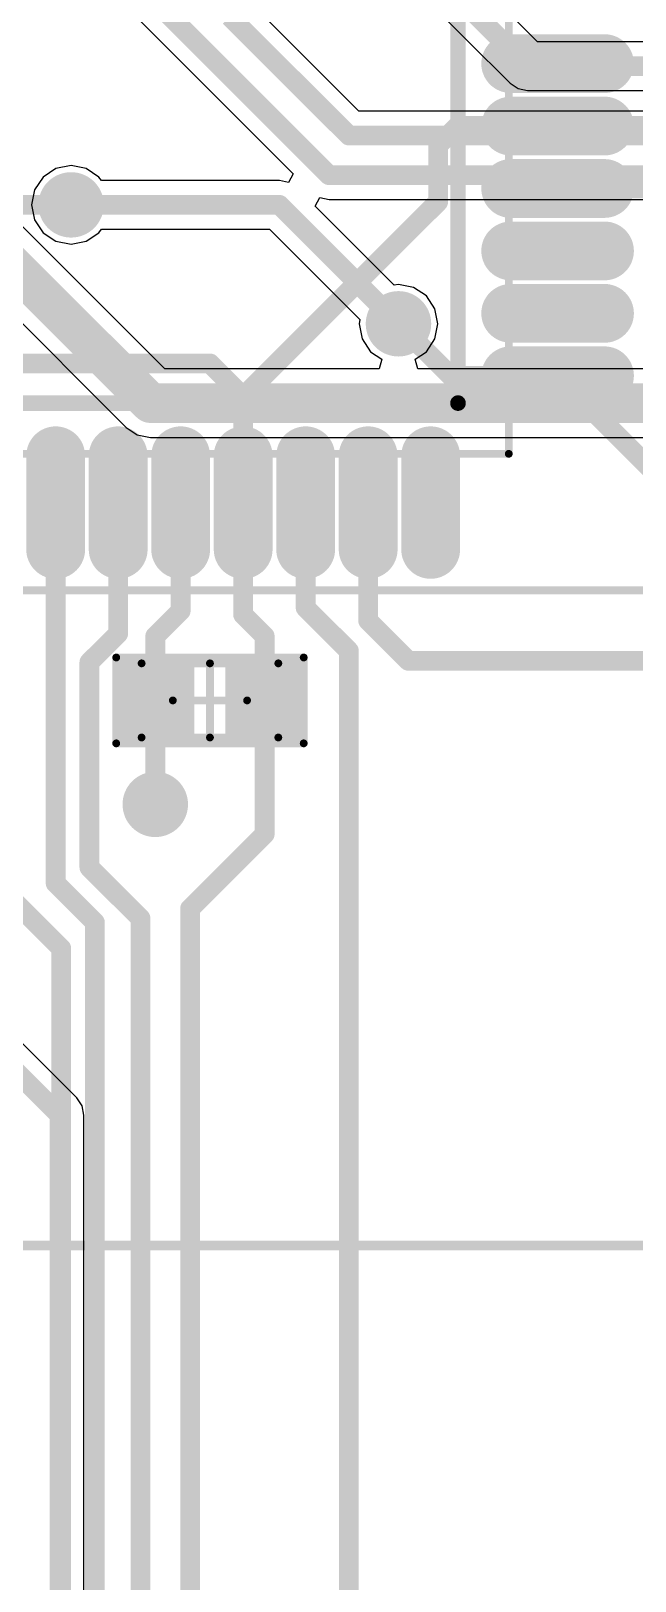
# Model space of a CAD drawing. Extents: x 6.31 to 9.67, y 3.49 to 7.65.
# Drawn here: x 8.025 to 8.329, y 5.828 to 6.61 of the extents above; entities that cross this region are included whole.
import ezdxf

# ---------------------------------------------------------------- set-up
doc = ezdxf.new("R2010")
doc.units = 0
for name, color, linetype in [('BOTTOMLAYER', 5, 'CONTINUOUS'), ('BOTTOMSOLDER', 6, 'CONTINUOUS'), ('MECHANICAL10', 56, 'CONTINUOUS'), ('MECHANICAL13', 56, 'CONTINUOUS'), ('MECHANICAL15', 56, 'CONTINUOUS'), ('MULTILAYER', 9, 'CONTINUOUS'), ('TOPLAYER', 1, 'CONTINUOUS'), ('TOPOVERLAY', 2, 'CONTINUOUS'), ('TOPPASTE', 8, 'CONTINUOUS'), ('TOPSOLDER', 216, 'CONTINUOUS')]:
    doc.layers.add(name, color=color, linetype=linetype)

msp = doc.modelspace()

# ---------------------------------------------------------------- linework, layer by layer
at = {"layer": 'BOTTOMLAYER'}
for p, q in [((8.2798, 6.60432), (8.09838, 6.78573)), ((8.08466, 6.76485), (8.26608, 6.58343)), ((8.09191, 6.43942), (7.89199, 6.63934)), ((8.06608, 6.62843), (8.1567, 6.53781)), ((8.1898, 6.56932), (8.13696, 6.62215)), ((7.87255, 6.60975), (8.07247, 6.40983)), ((8.62973, 6.60432), (8.2798, 6.60432)), ((8.26608, 6.58343), (8.27005, 6.58078)), ((8.27005, 6.58078), (8.27473, 6.57985)), ((8.27473, 6.57985), (8.62466, 6.57985)), ((8.61973, 6.56932), (8.1898, 6.56932)), ((8.03712, 6.54045), (8.03067, 6.53614)), ((8.04473, 6.54197), (8.03712, 6.54045)), ((8.05234, 6.54045), (8.04473, 6.54197)), ((8.05879, 6.53614), (8.05234, 6.54045)), ((8.1567, 6.53781), (8.15434, 6.5334)), ((8.02636, 6.52969), (8.02485, 6.52208)), ((8.03067, 6.53614), (8.02636, 6.52969)), ((8.06001, 6.53432), (8.05879, 6.53614)), ((8.14973, 6.53432), (8.06001, 6.53432)), ((8.15434, 6.5334), (8.14973, 6.53432)), ((8.02485, 6.52208), (8.02636, 6.51447)), ((8.16776, 6.52136), (8.17012, 6.52577)), ((8.17012, 6.52577), (8.17473, 6.52485)), ((8.17473, 6.52485), (8.58466, 6.52485)), ((8.02636, 6.51447), (8.03067, 6.50802)), ((8.20758, 6.48154), (8.16776, 6.52136)), ((8.03067, 6.50802), (8.03712, 6.50371)), ((8.05234, 6.50371), (8.05879, 6.50802)), ((8.05879, 6.50802), (8.06001, 6.50985)), ((8.06001, 6.50985), (8.14466, 6.50985)), ((8.14466, 6.50985), (8.19027, 6.46423)), ((8.03712, 6.50371), (8.04473, 6.5022)), ((8.04473, 6.5022), (8.05234, 6.50371)), ((8.20973, 6.48196), (8.20758, 6.48154)), ((8.21734, 6.48045), (8.20973, 6.48196)), ((8.22379, 6.47614), (8.21734, 6.48045)), ((8.2281, 6.46969), (8.22379, 6.47614)), ((8.22961, 6.46208), (8.2281, 6.46969)), ((8.19027, 6.46423), (8.18985, 6.46208)), ((8.18985, 6.46208), (8.19136, 6.45447)), ((8.2281, 6.45447), (8.22961, 6.46208)), ((8.19136, 6.45447), (8.19567, 6.44802)), ((8.22379, 6.44802), (8.2281, 6.45447)), ((8.19567, 6.44802), (8.20139, 6.4442)), ((8.20139, 6.4442), (8.19994, 6.43942)), ((8.21807, 6.4442), (8.22379, 6.44802)), ((8.21952, 6.43942), (8.21807, 6.4442)), ((8.19994, 6.43942), (8.09191, 6.43942)), ((9.15145, 6.43942), (8.21952, 6.43942)), ((8.07247, 6.40983), (8.07247, 6.40983)), ((8.07247, 6.40983), (8.07247, 6.40983)), ((8.07247, 6.40983), (8.07247, 6.40983)), ((8.07247, 6.40983), (8.07247, 6.40983)), ((8.07247, 6.40983), (8.07247, 6.40983)), ((8.07247, 6.40983), (8.07247, 6.40983)), ((8.07247, 6.40983), (8.07247, 6.40983)), ((8.07247, 6.40983), (8.07247, 6.40983)), ((8.07247, 6.40983), (8.07247, 6.40983)), ((8.07247, 6.40983), (8.07247, 6.40983)), ((8.07247, 6.40983), (8.07247, 6.40983)), ((8.07247, 6.40983), (8.0781, 6.40607)), ((8.0781, 6.40607), (8.08473, 6.40475)), ((8.08473, 6.40475), (9.15145, 6.40475)), ((8.04759, 6.07152), (7.86745, 6.25166)), ((8.05025, 6.06755), (8.04759, 6.07152)), ((8.05118, 6.06287), (8.05025, 6.06755)), ((8.05118, 5.65279), (8.05118, 6.06287))]:
    msp.add_line(p, q, dxfattribs=at)
for points, const_width in [([(8.08973, 6.77708), (8.27473, 6.59208)], 0.01), ([(8.07473, 6.63708), (8.17473, 6.53708)], 0.01), ([(7.87973, 6.62708), (8.08473, 6.42208)], 0.02), ([(8.12473, 6.61708), (8.18473, 6.55708)], 0.01), ([(8.27473, 6.59208), (8.62973, 6.59208)], 0.01), ([(8.18473, 6.55708), (8.61973, 6.55708)], 0.01), ([(8.17473, 6.53708), (8.58973, 6.53708)], 0.01), ([(8.04473, 6.52208), (8.14973, 6.52208)], 0.01), ([(8.14973, 6.52208), (8.20973, 6.46208)], 0.01), ([(8.08473, 6.42208), (9.18973, 6.42208)], 0.02), ([(7.848, 6.25382), (8.03894, 6.06287)], 0.01), ([(8.03894, 5.65279), (8.03894, 6.06287)], 0.01)]:
    msp.add_lwpolyline(points, dxfattribs=dict(at, const_width=const_width))
for points, const_width in [([(8.27223, 6.59208, 1), (8.27723, 6.59208, 1)], 0.005), ([(8.27223, 6.59208, 1), (8.27723, 6.59208, 1)], 0.005), ([(8.18223, 6.55708, 1), (8.18723, 6.55708, 1)], 0.005), ([(8.18223, 6.55708, 1), (8.18723, 6.55708, 1)], 0.005), ([(8.17223, 6.53708, 1), (8.17723, 6.53708, 1)], 0.005), ([(8.17223, 6.53708, 1), (8.17723, 6.53708, 1)], 0.005), ([(8.03848, 6.52208, 1), (8.05098, 6.52208, 1)], 0.0125), ([(8.04223, 6.52208, 1), (8.04723, 6.52208, 1)], 0.005), ([(8.14723, 6.52208, 1), (8.15223, 6.52208, 1)], 0.005), ([(8.14723, 6.52208, 1), (8.15223, 6.52208, 1)], 0.005), ([(8.20348, 6.46208, 1), (8.21598, 6.46208, 1)], 0.0125), ([(8.20723, 6.46208, 1), (8.21223, 6.46208, 1)], 0.005), ([(8.07973, 6.42208, 1), (8.08973, 6.42208, 1)], 0.01), ([(8.07973, 6.42208, 1), (8.08973, 6.42208, 1)], 0.01), ([(8.08092, 6.21964, 1), (8.09342, 6.21964, 1)], 0.0125), ([(8.03644, 6.06287, 1), (8.04144, 6.06287, 1)], 0.005), ([(8.03644, 6.06287, 1), (8.04144, 6.06287, 1)], 0.005)]:
    msp.add_lwpolyline(points, format="xyb", close=True, dxfattribs=dict(at, const_width=const_width))
at = {"layer": 'BOTTOMSOLDER', "const_width": 0.0165}
for points in [[(8.03648, 6.52208, 1), (8.05298, 6.52208, 1)], [(8.20148, 6.46208, 1), (8.21798, 6.46208, 1)], [(8.07892, 6.21964, 1), (8.09542, 6.21964, 1)]]:
    msp.add_lwpolyline(points, format="xyb", close=True, dxfattribs=at)
at = {"layer": 'MECHANICAL10', "const_width": 0.005}
msp.add_lwpolyline([(6.31144, 5.99708), (9.66801, 5.99708)], dxfattribs=at)
at = {"layer": 'MECHANICAL13', "const_width": 0.00394}
for points in [[(8.26532, 6.39649), (8.26532, 6.94767)], [(7.71414, 6.39649), (8.26532, 6.39649)], [(8.08028, 6.25338), (8.08028, 6.29078)], [(8.08028, 6.29078), (8.14918, 6.29078)], [(8.14918, 6.25338), (8.14918, 6.29078)], [(8.08028, 6.25338), (8.14918, 6.25338)]]:
    msp.add_lwpolyline(points, dxfattribs=at)
at = {"layer": 'MECHANICAL13', "const_width": 0.00197}
for points in [[(8.26434, 6.39649, 1), (8.2663, 6.39649, 1)], [(8.26434, 6.39649, 1), (8.2663, 6.39649, 1)], [(8.0793, 6.29078, 1), (8.08126, 6.29078, 1)], [(8.0793, 6.29078, 1), (8.08126, 6.29078, 1)], [(8.14819, 6.29078, 1), (8.15016, 6.29078, 1)], [(8.14819, 6.29078, 1), (8.15016, 6.29078, 1)], [(8.0793, 6.25338, 1), (8.08126, 6.25338, 1)], [(8.0793, 6.25338, 1), (8.08126, 6.25338, 1)], [(8.14819, 6.25338, 1), (8.15016, 6.25338, 1)], [(8.14819, 6.25338, 1), (8.15016, 6.25338, 1)]]:
    msp.add_lwpolyline(points, format="xyb", close=True, dxfattribs=at)
at = {"layer": 'MECHANICAL15', "const_width": 0.00394}
for points in [[(7.64524, 6.32759), (8.33422, 6.32759)], [(8.06748, 6.25043), (8.06748, 6.29374)], [(8.06748, 6.29374), (8.16197, 6.29374)], [(8.16197, 6.25043), (8.16197, 6.29374)], [(8.11473, 6.25338), (8.11473, 6.29078)], [(8.09603, 6.27208), (8.13343, 6.27208)], [(8.06748, 6.25043), (8.16197, 6.25043)]]:
    msp.add_lwpolyline(points, dxfattribs=at)
at = {"layer": 'MECHANICAL15', "const_width": 0.00197}
for points in [[(8.0665, 6.29374, 1), (8.06847, 6.29374, 1)], [(8.0665, 6.29374, 1), (8.06847, 6.29374, 1)], [(8.16099, 6.29374, 1), (8.16296, 6.29374, 1)], [(8.16099, 6.29374, 1), (8.16296, 6.29374, 1)], [(8.11374, 6.29078, 1), (8.11571, 6.29078, 1)], [(8.09504, 6.27208, 1), (8.09701, 6.27208, 1)], [(8.13245, 6.27208, 1), (8.13441, 6.27208, 1)], [(8.0665, 6.25043, 1), (8.06847, 6.25043, 1)], [(8.0665, 6.25043, 1), (8.06847, 6.25043, 1)], [(8.11374, 6.25338, 1), (8.11571, 6.25338, 1)], [(8.16099, 6.25043, 1), (8.16296, 6.25043, 1)], [(8.16099, 6.25043, 1), (8.16296, 6.25043, 1)]]:
    msp.add_lwpolyline(points, format="xyb", close=True, dxfattribs=at)
at = {"layer": 'MULTILAYER', "const_width": 0.0125}
for points in [[(8.03848, 6.52208, 1), (8.05098, 6.52208, 1)], [(8.20348, 6.46208, 1), (8.21598, 6.46208, 1)], [(8.08092, 6.21964, 1), (8.09342, 6.21964, 1)]]:
    msp.add_lwpolyline(points, format="xyb", close=True, dxfattribs=at)
at = {"layer": 'TOPLAYER'}
for points, const_width in [([(8.31355, 6.59334), (8.2663, 6.59334)], 0.02165), ([(8.31355, 6.56185), (8.2663, 6.56185)], 0.02165), ([(8.22973, 6.55208), (8.23949, 6.56185)], 0.01), ([(8.23949, 6.56185), (8.28993, 6.56185)], 0.01), ([(8.28993, 6.56185), (8.37752, 6.56185)], 0.01), ([(8.22973, 6.52362), (8.22973, 6.55208)], 0.01), ([(8.31355, 6.53035), (8.2663, 6.53035)], 0.02165), ([(8.28993, 6.53035), (8.34646, 6.53035)], 0.01), ([(7.99473, 6.52208), (8.04473, 6.52208)], 0.01), ([(8.13146, 6.42535), (8.22973, 6.52362)], 0.01), ([(8.31355, 6.49885), (8.2663, 6.49885)], 0.02165), ([(8.31355, 6.46736), (8.2663, 6.46736)], 0.02165), ([(8.20973, 6.46208), (8.23595, 6.43586)], 0.01), ([(7.84473, 6.44208), (8.11473, 6.44208)], 0.01), ([(8.11473, 6.44208), (8.13146, 6.42535)], 0.01), ([(8.31355, 6.43586), (8.2663, 6.43586)], 0.02165), ([(8.23595, 6.43586), (8.28993, 6.43586)], 0.01), ([(8.28993, 6.43586), (8.41371, 6.31208)], 0.01), ([(8.13146, 6.37189), (8.13146, 6.42535)], 0.01), ([(8.03697, 6.39551), (8.03697, 6.34826)], 0.02165), ([(8.06847, 6.39551), (8.06847, 6.34826)], 0.02165), ([(8.09997, 6.39551), (8.09997, 6.34826)], 0.02165), ([(8.13146, 6.39551), (8.13146, 6.34826)], 0.02165), ([(8.16296, 6.39551), (8.16296, 6.34826)], 0.02165), ([(8.19445, 6.39551), (8.19445, 6.34826)], 0.02165), ([(8.22595, 6.39551), (8.22595, 6.34826)], 0.02165), ([(8.03697, 6.17984), (8.03697, 6.37189)], 0.01), ([(8.06847, 6.30582), (8.06847, 6.37189)], 0.01), ([(8.09997, 6.31732), (8.09997, 6.37189)], 0.01), ([(8.13146, 6.31535), (8.13146, 6.37189)], 0.01), ([(8.16296, 6.31885), (8.16296, 6.37189)], 0.01), ([(8.19445, 6.31236), (8.19445, 6.37189)], 0.01), ([(8.08717, 6.30452), (8.09997, 6.31732)], 0.01), ([(8.13146, 6.31535), (8.14229, 6.30452)], 0.01), ([(8.16296, 6.31885), (8.18473, 6.29708)], 0.01), ([(8.05397, 6.29133), (8.06847, 6.30582)], 0.01), ([(8.19445, 6.31236), (8.21473, 6.29208)], 0.01), ([(8.08717, 6.27208), (8.08717, 6.30452)], 0.01), ([(8.14229, 6.27208), (8.14229, 6.30452)], 0.01), ([(8.05397, 6.18784), (8.05397, 6.29133)], 0.01), ([(8.18473, 4.97208), (8.18473, 6.29708)], 0.01), ([(8.21473, 6.29208), (8.34973, 6.29208)], 0.01), ([(8.08717, 6.21964), (8.08717, 6.27208)], 0.01), ([(8.14229, 6.20464), (8.14229, 6.27208)], 0.01), ([(8.10473, 6.16708), (8.14229, 6.20464)], 0.01), ([(8.00548, 6.18133), (8.03973, 6.14708)], 0.01), ([(8.05397, 6.18784), (8.07973, 6.16208)], 0.01), ([(8.03697, 6.17984), (8.05673, 6.16008)], 0.01), ([(8.10473, 5.45208), (8.10473, 6.16708)], 0.01), ([(8.05673, 5.36008), (8.05673, 6.16008)], 0.01), ([(8.07973, 5.37208), (8.07973, 6.16208)], 0.01), ([(8.03973, 5.33208), (8.03973, 6.14708)], 0.01)]:
    msp.add_lwpolyline(points, dxfattribs=dict(at, const_width=const_width))
for points, const_width in [([(8.26089, 6.59334, 1), (8.27172, 6.59334, 1)], 0.01083), ([(8.30813, 6.59334, 1), (8.31896, 6.59334, 1)], 0.01083), ([(8.26089, 6.56185, 1), (8.27172, 6.56185, 1)], 0.01083), ([(8.30813, 6.56185, 1), (8.31896, 6.56185, 1)], 0.01083), ([(8.23699, 6.56185, 1), (8.24199, 6.56185, 1)], 0.005), ([(8.23699, 6.56185, 1), (8.24199, 6.56185, 1)], 0.005), ([(8.28743, 6.56185, 1), (8.29243, 6.56185, 1)], 0.005), ([(8.28743, 6.56185, 1), (8.29243, 6.56185, 1)], 0.005), ([(8.22723, 6.55208, 1), (8.23223, 6.55208, 1)], 0.005), ([(8.22723, 6.55208, 1), (8.23223, 6.55208, 1)], 0.005), ([(8.26089, 6.53035, 1), (8.27172, 6.53035, 1)], 0.01083), ([(8.30813, 6.53035, 1), (8.31896, 6.53035, 1)], 0.01083), ([(8.03848, 6.52208, 1), (8.05098, 6.52208, 1)], 0.0125), ([(8.28743, 6.53035, 1), (8.29243, 6.53035, 1)], 0.005), ([(8.04223, 6.52208, 1), (8.04723, 6.52208, 1)], 0.005), ([(8.22723, 6.52362, 1), (8.23223, 6.52362, 1)], 0.005), ([(8.22723, 6.52362, 1), (8.23223, 6.52362, 1)], 0.005), ([(8.26089, 6.49885, 1), (8.27172, 6.49885, 1)], 0.01083), ([(8.30813, 6.49885, 1), (8.31896, 6.49885, 1)], 0.01083), ([(8.20348, 6.46208, 1), (8.21598, 6.46208, 1)], 0.0125), ([(8.26089, 6.46736, 1), (8.27172, 6.46736, 1)], 0.01083), ([(8.30813, 6.46736, 1), (8.31896, 6.46736, 1)], 0.01083), ([(8.20723, 6.46208, 1), (8.21223, 6.46208, 1)], 0.005), ([(8.11223, 6.44208, 1), (8.11723, 6.44208, 1)], 0.005), ([(8.11223, 6.44208, 1), (8.11723, 6.44208, 1)], 0.005), ([(8.26089, 6.43586, 1), (8.27172, 6.43586, 1)], 0.01083), ([(8.30813, 6.43586, 1), (8.31896, 6.43586, 1)], 0.01083), ([(8.23345, 6.43586, 1), (8.23845, 6.43586, 1)], 0.005), ([(8.23345, 6.43586, 1), (8.23845, 6.43586, 1)], 0.005), ([(8.28743, 6.43586, 1), (8.29243, 6.43586, 1)], 0.005), ([(8.28743, 6.43586, 1), (8.29243, 6.43586, 1)], 0.005), ([(8.12896, 6.42535, 1), (8.13396, 6.42535, 1)], 0.005), ([(8.12896, 6.42535, 1), (8.13396, 6.42535, 1)], 0.005), ([(8.12896, 6.42535, 1), (8.13396, 6.42535, 1)], 0.005), ([(8.03156, 6.39551, 1), (8.04239, 6.39551, 1)], 0.01083), ([(8.06306, 6.39551, 1), (8.07388, 6.39551, 1)], 0.01083), ([(8.09455, 6.39551, 1), (8.10538, 6.39551, 1)], 0.01083), ([(8.12605, 6.39551, 1), (8.13687, 6.39551, 1)], 0.01083), ([(8.15754, 6.39551, 1), (8.16837, 6.39551, 1)], 0.01083), ([(8.18904, 6.39551, 1), (8.19987, 6.39551, 1)], 0.01083), ([(8.22054, 6.39551, 1), (8.23136, 6.39551, 1)], 0.01083), ([(8.03447, 6.37189, 1), (8.03947, 6.37189, 1)], 0.005), ([(8.06597, 6.37189, 1), (8.07097, 6.37189, 1)], 0.005), ([(8.09747, 6.37189, 1), (8.10247, 6.37189, 1)], 0.005), ([(8.12896, 6.37189, 1), (8.13396, 6.37189, 1)], 0.005), ([(8.12896, 6.37189, 1), (8.13396, 6.37189, 1)], 0.005), ([(8.16046, 6.37189, 1), (8.16546, 6.37189, 1)], 0.005), ([(8.19195, 6.37189, 1), (8.19695, 6.37189, 1)], 0.005), ([(8.03156, 6.34826, 1), (8.04239, 6.34826, 1)], 0.01083), ([(8.06306, 6.34826, 1), (8.07388, 6.34826, 1)], 0.01083), ([(8.09455, 6.34826, 1), (8.10538, 6.34826, 1)], 0.01083), ([(8.12605, 6.34826, 1), (8.13687, 6.34826, 1)], 0.01083), ([(8.15754, 6.34826, 1), (8.16837, 6.34826, 1)], 0.01083), ([(8.18904, 6.34826, 1), (8.19987, 6.34826, 1)], 0.01083), ([(8.22054, 6.34826, 1), (8.23136, 6.34826, 1)], 0.01083), ([(8.09747, 6.31732, 1), (8.10247, 6.31732, 1)], 0.005), ([(8.09747, 6.31732, 1), (8.10247, 6.31732, 1)], 0.005), ([(8.12896, 6.31535, 1), (8.13396, 6.31535, 1)], 0.005), ([(8.12896, 6.31535, 1), (8.13396, 6.31535, 1)], 0.005), ([(8.16046, 6.31885, 1), (8.16546, 6.31885, 1)], 0.005), ([(8.16046, 6.31885, 1), (8.16546, 6.31885, 1)], 0.005), ([(8.06597, 6.30582, 1), (8.07097, 6.30582, 1)], 0.005), ([(8.06597, 6.30582, 1), (8.07097, 6.30582, 1)], 0.005), ([(8.19195, 6.31236, 1), (8.19695, 6.31236, 1)], 0.005), ([(8.19195, 6.31236, 1), (8.19695, 6.31236, 1)], 0.005), ([(8.08467, 6.30452, 1), (8.08967, 6.30452, 1)], 0.005), ([(8.08467, 6.30452, 1), (8.08967, 6.30452, 1)], 0.005), ([(8.13979, 6.30452, 1), (8.14479, 6.30452, 1)], 0.005), ([(8.13979, 6.30452, 1), (8.14479, 6.30452, 1)], 0.005), ([(8.05147, 6.29133, 1), (8.05647, 6.29133, 1)], 0.005), ([(8.05147, 6.29133, 1), (8.05647, 6.29133, 1)], 0.005), ([(8.18223, 6.29708, 1), (8.18723, 6.29708, 1)], 0.005), ([(8.18223, 6.29708, 1), (8.18723, 6.29708, 1)], 0.005), ([(8.21223, 6.29208, 1), (8.21723, 6.29208, 1)], 0.005), ([(8.21223, 6.29208, 1), (8.21723, 6.29208, 1)], 0.005), ([(8.08467, 6.27208, 1), (8.08967, 6.27208, 1)], 0.005), ([(8.08467, 6.27208, 1), (8.08967, 6.27208, 1)], 0.005), ([(8.13979, 6.27208, 1), (8.14479, 6.27208, 1)], 0.005), ([(8.13979, 6.27208, 1), (8.14479, 6.27208, 1)], 0.005), ([(8.08092, 6.21964, 1), (8.09342, 6.21964, 1)], 0.0125), ([(8.08467, 6.21964, 1), (8.08967, 6.21964, 1)], 0.005), ([(8.13979, 6.20464, 1), (8.14479, 6.20464, 1)], 0.005), ([(8.13979, 6.20464, 1), (8.14479, 6.20464, 1)], 0.005), ([(8.05147, 6.18784, 1), (8.05647, 6.18784, 1)], 0.005), ([(8.05147, 6.18784, 1), (8.05647, 6.18784, 1)], 0.005), ([(8.03447, 6.17984, 1), (8.03947, 6.17984, 1)], 0.005), ([(8.03447, 6.17984, 1), (8.03947, 6.17984, 1)], 0.005), ([(8.10223, 6.16708, 1), (8.10723, 6.16708, 1)], 0.005), ([(8.10223, 6.16708, 1), (8.10723, 6.16708, 1)], 0.005), ([(8.05423, 6.16008, 1), (8.05923, 6.16008, 1)], 0.005), ([(8.05423, 6.16008, 1), (8.05923, 6.16008, 1)], 0.005), ([(8.07723, 6.16208, 1), (8.08223, 6.16208, 1)], 0.005), ([(8.07723, 6.16208, 1), (8.08223, 6.16208, 1)], 0.005), ([(8.03723, 6.14708, 1), (8.04223, 6.14708, 1)], 0.005), ([(8.03723, 6.14708, 1), (8.04223, 6.14708, 1)], 0.005)]:
    msp.add_lwpolyline(points, format="xyb", close=True, dxfattribs=dict(at, const_width=const_width))
for points in [[(8.10292, 6.25437), (8.10292, 6.2898), (8.07142, 6.25437), (8.07142, 6.2898)], [(8.15804, 6.25437), (8.15804, 6.2898), (8.12654, 6.25437), (8.12654, 6.2898)]]:
    msp.add_solid(points, dxfattribs=at)
at = {"layer": 'TOPOVERLAY', "const_width": 0.00787}
for points in [[(8.23973, 6.42208), (8.23973, 6.92208)], [(7.73973, 6.42208), (8.23973, 6.42208)]]:
    msp.add_lwpolyline(points, dxfattribs=at)
at = {"layer": 'TOPOVERLAY', "const_width": 0.00394}
msp.add_lwpolyline([(8.23776, 6.42208, 1), (8.2417, 6.42208, 1)], format="xyb", close=True, dxfattribs=at)
msp.add_lwpolyline([(8.23776, 6.42208, 1), (8.2417, 6.42208, 1)], format="xyb", close=True, dxfattribs=at)
at = {"layer": 'TOPPASTE', "const_width": 0.02165}
for points in [[(8.31355, 6.59334), (8.2663, 6.59334)], [(8.31355, 6.56185), (8.2663, 6.56185)], [(8.31355, 6.53035), (8.2663, 6.53035)], [(8.31355, 6.49885), (8.2663, 6.49885)], [(8.31355, 6.46736), (8.2663, 6.46736)], [(8.31355, 6.43586), (8.2663, 6.43586)], [(8.03697, 6.39551), (8.03697, 6.34826)], [(8.06847, 6.39551), (8.06847, 6.34826)], [(8.09997, 6.39551), (8.09997, 6.34826)], [(8.13146, 6.39551), (8.13146, 6.34826)], [(8.16296, 6.39551), (8.16296, 6.34826)], [(8.19445, 6.39551), (8.19445, 6.34826)], [(8.22595, 6.39551), (8.22595, 6.34826)]]:
    msp.add_lwpolyline(points, dxfattribs=at)
at = {"layer": 'TOPPASTE', "const_width": 0.01083}
for points in [[(8.26089, 6.59334, 1), (8.27172, 6.59334, 1)], [(8.30813, 6.59334, 1), (8.31896, 6.59334, 1)], [(8.26089, 6.56185, 1), (8.27172, 6.56185, 1)], [(8.30813, 6.56185, 1), (8.31896, 6.56185, 1)], [(8.26089, 6.53035, 1), (8.27172, 6.53035, 1)], [(8.30813, 6.53035, 1), (8.31896, 6.53035, 1)], [(8.26089, 6.49885, 1), (8.27172, 6.49885, 1)], [(8.30813, 6.49885, 1), (8.31896, 6.49885, 1)], [(8.26089, 6.46736, 1), (8.27172, 6.46736, 1)], [(8.30813, 6.46736, 1), (8.31896, 6.46736, 1)], [(8.26089, 6.43586, 1), (8.27172, 6.43586, 1)], [(8.30813, 6.43586, 1), (8.31896, 6.43586, 1)], [(8.03156, 6.39551, 1), (8.04239, 6.39551, 1)], [(8.06306, 6.39551, 1), (8.07388, 6.39551, 1)], [(8.09455, 6.39551, 1), (8.10538, 6.39551, 1)], [(8.12605, 6.39551, 1), (8.13687, 6.39551, 1)], [(8.15754, 6.39551, 1), (8.16837, 6.39551, 1)], [(8.18904, 6.39551, 1), (8.19987, 6.39551, 1)], [(8.22054, 6.39551, 1), (8.23136, 6.39551, 1)], [(8.03156, 6.34826, 1), (8.04239, 6.34826, 1)], [(8.06306, 6.34826, 1), (8.07388, 6.34826, 1)], [(8.09455, 6.34826, 1), (8.10538, 6.34826, 1)], [(8.12605, 6.34826, 1), (8.13687, 6.34826, 1)], [(8.15754, 6.34826, 1), (8.16837, 6.34826, 1)], [(8.18904, 6.34826, 1), (8.19987, 6.34826, 1)], [(8.22054, 6.34826, 1), (8.23136, 6.34826, 1)]]:
    msp.add_lwpolyline(points, format="xyb", close=True, dxfattribs=at)
at = {"layer": 'TOPPASTE'}
for points in [[(8.10292, 6.25437), (8.10292, 6.2898), (8.07142, 6.25437), (8.07142, 6.2898)], [(8.15804, 6.25437), (8.15804, 6.2898), (8.12654, 6.25437), (8.12654, 6.2898)]]:
    msp.add_solid(points, dxfattribs=at)
at = {"layer": 'TOPSOLDER', "const_width": 0.02965}
for points in [[(8.31355, 6.59334), (8.2663, 6.59334)], [(8.31355, 6.56185), (8.2663, 6.56185)], [(8.31355, 6.53035), (8.2663, 6.53035)], [(8.31355, 6.49885), (8.2663, 6.49885)], [(8.31355, 6.46736), (8.2663, 6.46736)], [(8.31355, 6.43586), (8.2663, 6.43586)], [(8.03697, 6.39551), (8.03697, 6.34826)], [(8.06847, 6.39551), (8.06847, 6.34826)], [(8.09997, 6.39551), (8.09997, 6.34826)], [(8.13146, 6.39551), (8.13146, 6.34826)], [(8.16296, 6.39551), (8.16296, 6.34826)], [(8.19445, 6.39551), (8.19445, 6.34826)], [(8.22595, 6.39551), (8.22595, 6.34826)]]:
    msp.add_lwpolyline(points, dxfattribs=at)
at = {"layer": 'TOPSOLDER'}
for points, const_width in [([(8.25889, 6.59334, 1), (8.27372, 6.59334, 1)], 0.01483), ([(8.30613, 6.59334, 1), (8.32096, 6.59334, 1)], 0.01483), ([(8.25889, 6.56185, 1), (8.27372, 6.56185, 1)], 0.01483), ([(8.30613, 6.56185, 1), (8.32096, 6.56185, 1)], 0.01483), ([(8.25889, 6.53035, 1), (8.27372, 6.53035, 1)], 0.01483), ([(8.30613, 6.53035, 1), (8.32096, 6.53035, 1)], 0.01483), ([(8.03648, 6.52208, 1), (8.05298, 6.52208, 1)], 0.0165), ([(8.25889, 6.49885, 1), (8.27372, 6.49885, 1)], 0.01483), ([(8.30613, 6.49885, 1), (8.32096, 6.49885, 1)], 0.01483), ([(8.20148, 6.46208, 1), (8.21798, 6.46208, 1)], 0.0165), ([(8.25889, 6.46736, 1), (8.27372, 6.46736, 1)], 0.01483), ([(8.30613, 6.46736, 1), (8.32096, 6.46736, 1)], 0.01483), ([(8.25889, 6.43586, 1), (8.27372, 6.43586, 1)], 0.01483), ([(8.30613, 6.43586, 1), (8.32096, 6.43586, 1)], 0.01483), ([(8.02956, 6.39551, 1), (8.04439, 6.39551, 1)], 0.01483), ([(8.06106, 6.39551, 1), (8.07588, 6.39551, 1)], 0.01483), ([(8.09255, 6.39551, 1), (8.10738, 6.39551, 1)], 0.01483), ([(8.12405, 6.39551, 1), (8.13887, 6.39551, 1)], 0.01483), ([(8.15554, 6.39551, 1), (8.17037, 6.39551, 1)], 0.01483), ([(8.18704, 6.39551, 1), (8.20187, 6.39551, 1)], 0.01483), ([(8.21854, 6.39551, 1), (8.23336, 6.39551, 1)], 0.01483), ([(8.02956, 6.34826, 1), (8.04439, 6.34826, 1)], 0.01483), ([(8.06106, 6.34826, 1), (8.07588, 6.34826, 1)], 0.01483), ([(8.09255, 6.34826, 1), (8.10738, 6.34826, 1)], 0.01483), ([(8.12405, 6.34826, 1), (8.13887, 6.34826, 1)], 0.01483), ([(8.15554, 6.34826, 1), (8.17037, 6.34826, 1)], 0.01483), ([(8.18704, 6.34826, 1), (8.20187, 6.34826, 1)], 0.01483), ([(8.21854, 6.34826, 1), (8.23336, 6.34826, 1)], 0.01483), ([(8.07892, 6.21964, 1), (8.09542, 6.21964, 1)], 0.0165)]:
    msp.add_lwpolyline(points, format="xyb", close=True, dxfattribs=dict(at, const_width=const_width))
for points in [[(8.10692, 6.25037), (8.10692, 6.2938), (8.06742, 6.25037), (8.06742, 6.2938)], [(8.16204, 6.25037), (8.16204, 6.2938), (8.12254, 6.25037), (8.12254, 6.2938)]]:
    msp.add_solid(points, dxfattribs=at)

doc.saveas('drawing.dxf')
